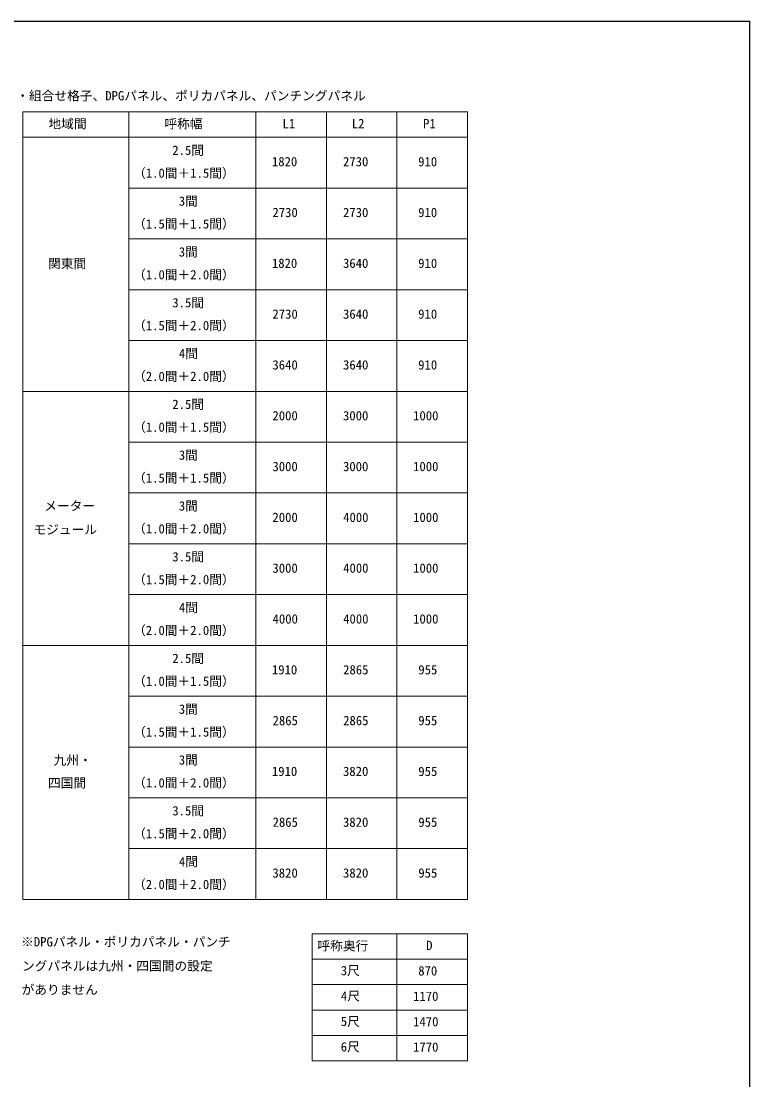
# Model space of a CAD drawing. Units: millimetres, scale not verified. Extents: x -10500 to 10500, y -15604 to 15536.
# Drawn here: x 176 to 10500, y -5 to 14996 of the extents above; entities that cross this region are included whole.
import ezdxf
from ezdxf.enums import TextEntityAlignment as Align

# ---------------------------------------------------------------- set-up
doc = ezdxf.new("R2010")
doc.units = ezdxf.units.MM
doc.header["$LTSCALE"] = 80
doc.layers.add('0-1_TABLE1', color=7, linetype='Continuous', lineweight=18)
doc.layers.add('0-2_USER1', color=3, linetype='Continuous')
doc.layers.add('0-7_YKK_ZWAK', color=7, linetype='Continuous')
doc.styles.add('ＭＳ ゴシック', font='')
doc.styles.get('ＭＳ ゴシック').set_extended_font_data('MS Gothic')

msp = doc.modelspace()

# ---------------------------------------------------------------- linework, layer by layer
at = {"layer": '0-1_TABLE1'}
for p, q in [((200, 13710.4), (6500, 13710.4)), ((200, 13710.4), (200, 2550.4)), ((1700, 13710.4), (1700, 2550.4)), ((3500, 13710.4), (3500, 2550.4)), ((4500, 13710.4), (4500, 2550.4)), ((5500, 13710.4), (5500, 2550.4)), ((6500, 13710.4), (6500, 2550.4)), ((200, 13350.4), (6500, 13350.4)), ((1700, 12630.4), (6500, 12630.4)), ((1700, 11910.4), (6500, 11910.4)), ((1700, 11190.4), (6500, 11190.4)), ((1700, 10470.4), (6500, 10470.4)), ((200, 9750.4), (6500, 9750.4)), ((1700, 9030.4), (6500, 9030.4)), ((1700, 8310.4), (6500, 8310.4)), ((1700, 7590.4), (6500, 7590.4)), ((1700, 6870.4), (6500, 6870.4)), ((200, 6150.4), (6500, 6150.4)), ((1700, 5430.4), (6500, 5430.4)), ((1700, 4710.4), (6500, 4710.4)), ((1700, 3990.4), (6500, 3990.4)), ((1700, 3270.4), (6500, 3270.4)), ((200, 2550.4), (6500, 2550.4)), ((4300, 2063.69), (6500, 2063.69)), ((4300, 2063.69), (4300, 263.69)), ((5500, 2063.69), (5500, 263.69)), ((6500, 2063.69), (6500, 263.69)), ((4300, 1703.69), (6500, 1703.69)), ((4300, 1343.69), (6500, 1343.69)), ((4300, 983.69), (6500, 983.69)), ((4300, 623.69), (6500, 623.69)), ((4300, 263.69), (6500, 263.69))]:
    msp.add_line(p, q, dxfattribs=at)
at = {"layer": '0-7_YKK_ZWAK'}
msp.add_line((-10500, 14996.4), (10500, 14996.4), dxfattribs=at)
msp.add_lwpolyline([(-10500, -15603.6), (10500, -15603.6), (10500, 14996.4)], dxfattribs=at)

# ---------------------------------------------------------------- texts
at = {"layer": '0-1_TABLE1', "style": 'ＭＳ ゴシック'}
for s, p in [('地域間', (562.9, 13437.84)), ('呼称幅', (2205.23, 13436.31)), ('L1', (3878.3, 13440.4)), ('L2', (4860.4, 13440.4)), ('P1', (5870.11, 13440.4)), ('2.5間', (2317.73, 13061.65)), ('1820', (3728.98, 12900.4)), ('2730', (4736.14, 12900.4)), ('910', (5801.08, 12900.4)), ('（1.0間＋1.5間）', (1761.87, 12738.13)), ('3間', (2409.77, 12341.65)), ('2730', (3736.14, 12180.4)), ('2730', (4736.14, 12180.4)), ('910', (5801.08, 12180.4)), ('（1.5間＋1.5間）', (1761.87, 12018.13)), ('3間', (2409.77, 11621.65)), ('関東間', (557.78, 11456.82)), ('1820', (3728.98, 11460.4)), ('3640', (4736.14, 11460.4)), ('910', (5801.08, 11460.4)), ('（1.0間＋2.0間）', (1761.87, 11298.13)), ('3.5間', (2317.73, 10901.65)), ('2730', (3736.14, 10740.4)), ('3640', (4736.14, 10740.4)), ('910', (5801.08, 10740.4)), ('（1.5間＋2.0間）', (1761.87, 10578.13)), ('4間', (2411.82, 10181.65)), ('（2.0間＋2.0間）', (1761.87, 9858.13)), ('3640', (3736.14, 10020.4)), ('3640', (4736.14, 10020.4)), ('910', (5801.08, 10020.4)), ('2.5間', (2317.73, 9461.65)), ('2000', (3736.14, 9300.4)), ('3000', (4736.14, 9300.4)), ('1000', (5728.98, 9300.4)), ('（1.0間＋1.5間）', (1761.87, 9138.13)), ('3間', (2409.77, 8741.65)), ('3000', (3736.14, 8580.4)), ('3000', (4736.14, 8580.4)), ('1000', (5728.98, 8580.4)), ('（1.5間＋1.5間）', (1761.87, 8418.13)), ('メーター', (503.58, 8022.67)), ('3間', (2409.77, 8021.65)), ('2000', (3736.14, 7860.4)), ('4000', (4738.18, 7860.4)), ('1000', (5728.98, 7860.4)), ('モジュール', (350.68, 7686.88)), ('（1.0間＋2.0間）', (1761.87, 7698.13)), ('3.5間', (2317.73, 7301.65)), ('3000', (3736.14, 7140.4)), ('4000', (4738.18, 7140.4)), ('1000', (5728.98, 7140.4)), ('（1.5間＋2.0間）', (1761.87, 6978.13)), ('4間', (2411.82, 6581.65)), ('（2.0間＋2.0間）', (1761.87, 6258.13)), ('4000', (3738.18, 6420.4)), ('4000', (4738.18, 6420.4)), ('1000', (5728.98, 6420.4)), ('2.5間', (2317.73, 5861.65)), ('1910', (3728.98, 5700.4)), ('2865', (4738.18, 5700.4)), ('955', (5803.12, 5700.4)), ('（1.0間＋1.5間）', (1761.87, 5538.13)), ('3間', (2409.77, 5141.65)), ('2865', (3738.18, 4980.4)), ('2865', (4738.18, 4980.4)), ('955', (5803.12, 4980.4)), ('（1.5間＋1.5間）', (1761.87, 4818.13)), ('九州・', (635.51, 4418.58)), ('3間', (2409.77, 4421.65)), ('1910', (3728.98, 4260.4)), ('3820', (4736.14, 4260.4)), ('955', (5803.12, 4260.4)), ('四国間', (556.25, 4096.08)), ('（1.0間＋2.0間）', (1761.87, 4098.13)), ('3.5間', (2317.73, 3701.65)), ('2865', (3738.18, 3540.4)), ('3820', (4736.14, 3540.4)), ('955', (5803.12, 3540.4)), ('（1.5間＋2.0間）', (1761.87, 3378.13)), ('4間', (2411.82, 2981.65)), ('（2.0間＋2.0間）', (1761.87, 2658.13)), ('3820', (3736.14, 2820.4)), ('3820', (4736.14, 2820.4)), ('955', (5803.12, 2820.4)), ('呼称奥行', (4374.32, 1788.07)), ('D', (5914.6, 1793.69)), ('3尺', (4704.66, 1437.27)), ('870', (5802.1, 1433.69)), ('4尺', (4706.7, 1077.27)), ('1170', (5728.98, 1073.69)), ('5尺', (4704.66, 717.27)), ('1470', (5728.98, 713.69)), ('6尺', (4704.15, 357.27)), ('1770', (5728.98, 353.69))]:
    msp.add_text(s, height=132, dxfattribs=at).set_placement(p, align=Align.BOTTOM_LEFT)
at = {"layer": '0-2_USER1', "style": 'ＭＳ ゴシック'}
for s, p in [('・組合せ格子、DPGパネル、ポリカパネル、パンチングパネル', (107.05, 13833.95)), ('※DPGパネル・ポリカパネル・パンチ', (175.45, 1844.83)), ('ングパネルは九州・四国間の設定', (187.73, 1502.9)), ('がありません', (182.61, 1166.08))]:
    msp.add_text(s, height=132, dxfattribs=at).set_placement(p, align=Align.BOTTOM_LEFT)

doc.saveas('drawing.dxf')
